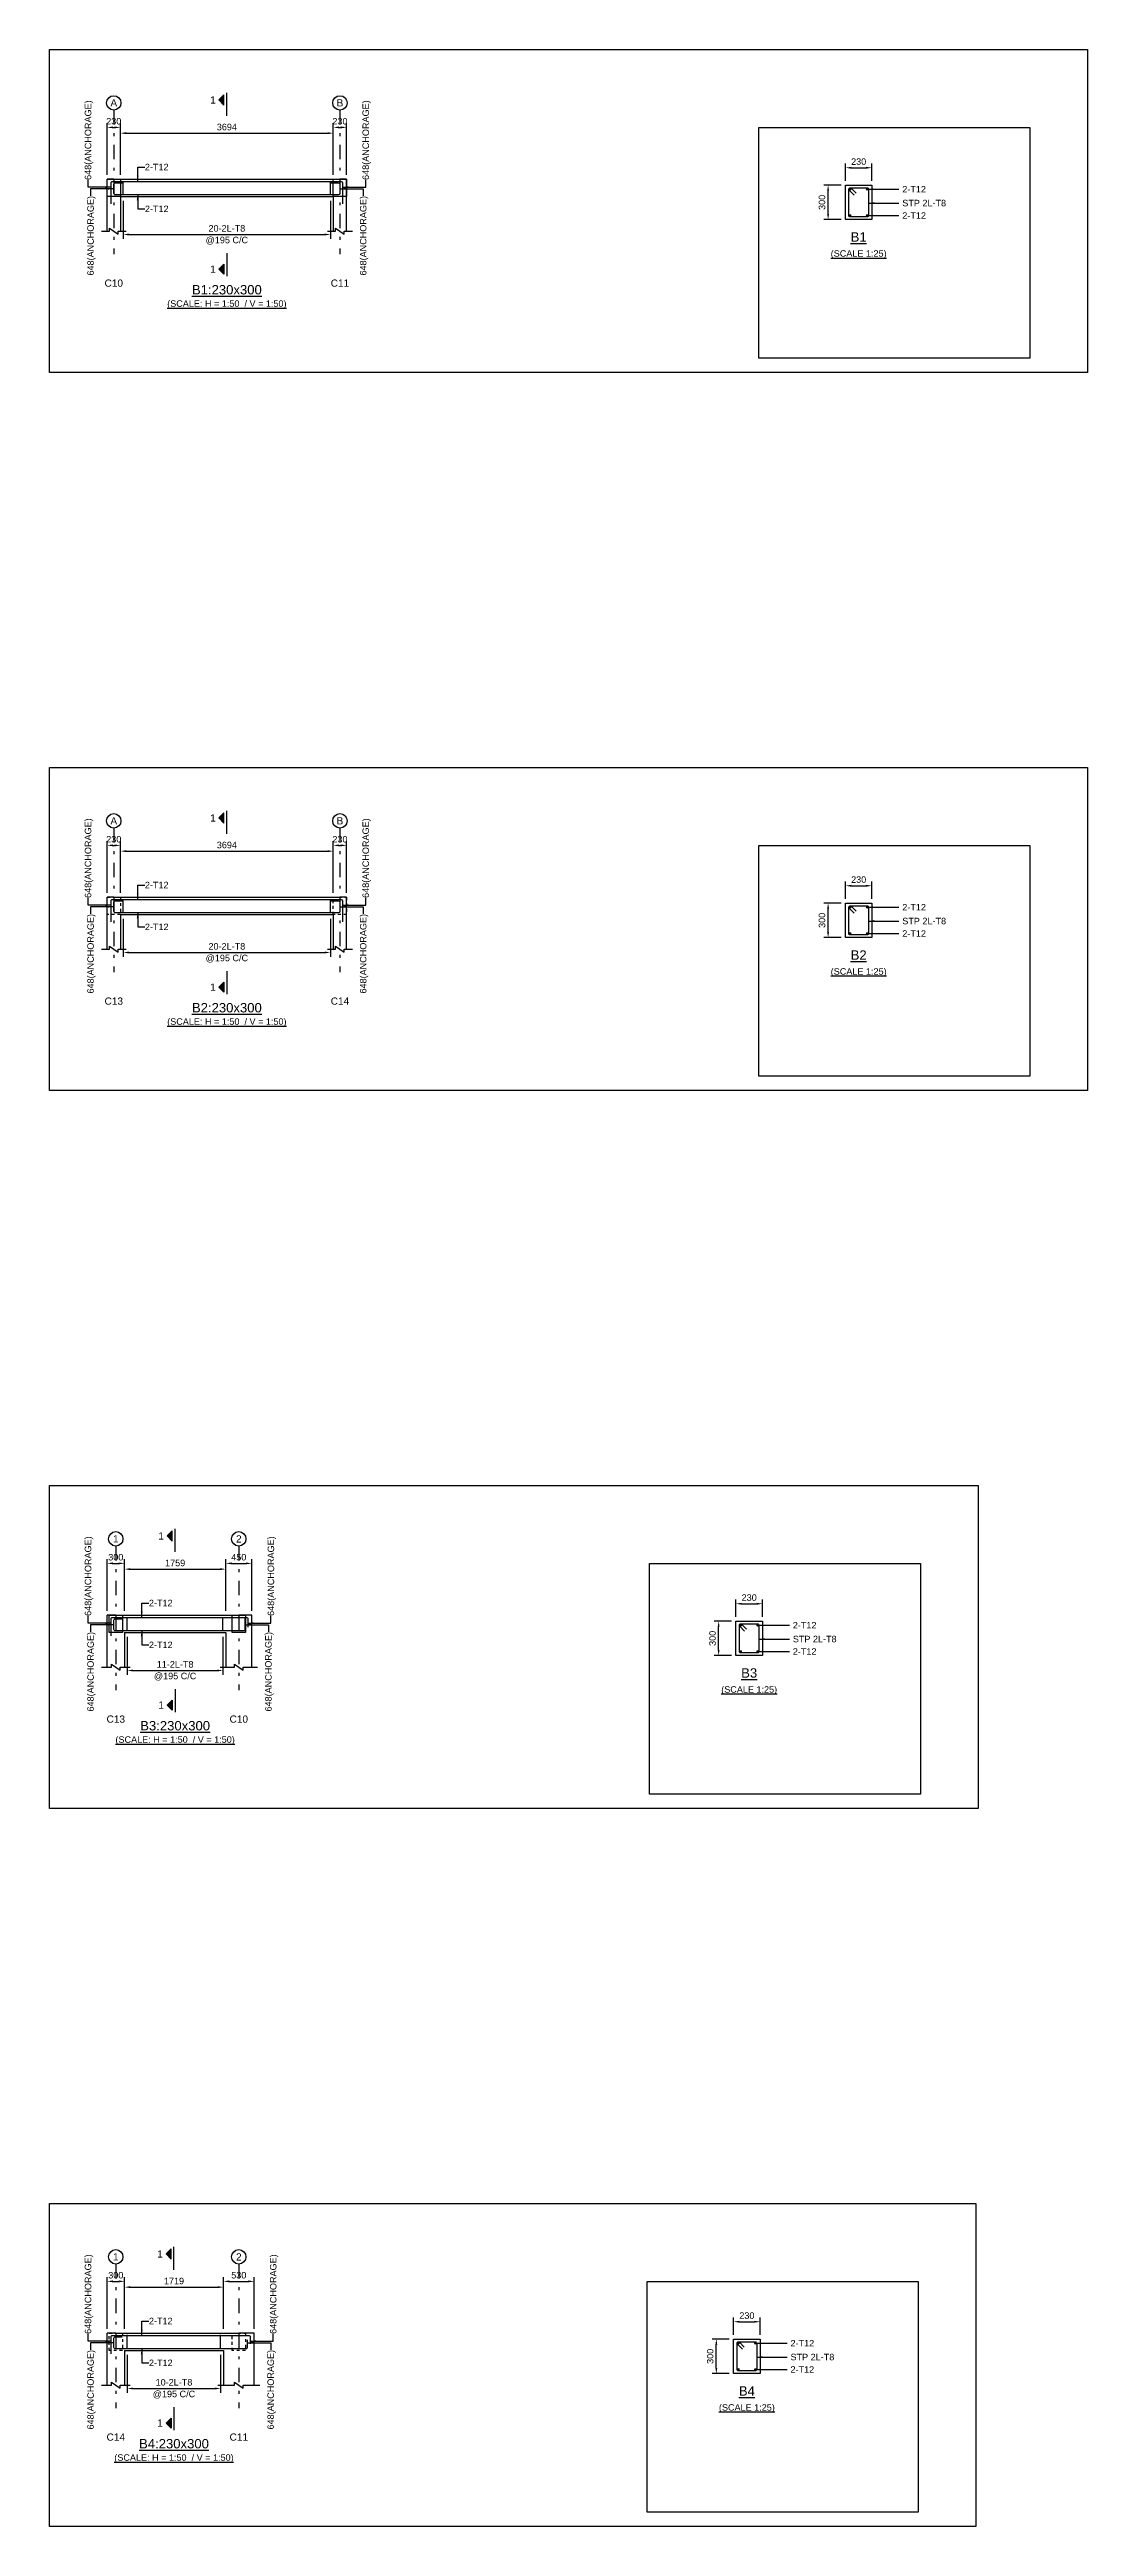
# Model space of a CAD drawing. Header units: inches. Extents: x -2000 to 34017, y -82600 to 3300.
import ezdxf
from ezdxf.enums import TextEntityAlignment as Align

# ---------------------------------------------------------------- set-up
doc = ezdxf.new("R2010")
doc.units = ezdxf.units.IN
doc.header["$LTSCALE"] = 1000
doc.header["$MEASUREMENT"] = 0
doc.linetypes.add('SCCenter', pattern=[1.2, 0.5, -0.3, 0.1, -0.3])
doc.linetypes.add('SCHidden', pattern=[0.2, 0.1, -0.1])
for name, color, linetype in [('Concrete Line', 2, 'Continuous'), ('Cut Line', 31, 'Continuous'), ('Dimension', 31, 'Continuous'), ('Grid', 8, 'Continuous'), ('Labels', 4, 'Continuous'), ('Labels_Support', 4, 'Continuous'), ('Link', 225, 'Continuous'), ('Reinforcement', 4, 'Continuous'), ('Schedule Border', 60, 'Continuous'), ('Section Mark', 5, 'Continuous'), ('Solid', 25, 'Continuous'), ('Text', 31, 'Continuous'), ('Text_Scale', 31, 'Continuous')]:
    doc.layers.add(name, color=color, linetype=linetype)
doc.styles.add('SC-SansSerif', font='SansSerif')
doc.styles.get("Standard").update_dxf_attribs({"font": 'txt.shx'})
doc.dimstyles.new('SCBBSDimStyl', dxfattribs={"dimtxt": 225, "dimasz": 200, "dimexe": 150, "dimexo": 150, "dimgap": 100, "dimtad": 1, "dimtoh": 1, "dimdec": 0, "dimzin": 0, "dimdsep": 46, "dimtxsty": 'SC-SansSerif', "dimcen": 0.09, "dimclrd": 8, "dimclre": 8, "dimclrt": 31, "dimadec": 0, "dimazin": 0, "dimtfac": 1, "dimtdec": 0, "dimtix": 1, "dimtofl": 0, "dimtmove": 0, "dimatfit": 3, "dimfxl": 1, "dimtolj": 1, "dimtzin": 0, "dimarcsym": 0})
doc.dimstyles.get("Standard").update_dxf_attribs({"dimtxt": 0.18, "dimasz": 200, "dimexe": 0.18, "dimexo": 0.0625, "dimgap": 0.09, "dimtad": 0, "dimtih": 1, "dimtoh": 1, "dimdec": 4, "dimzin": 0, "dimdsep": 46, "dimtxsty": 'Standard', "dimcen": 0.09, "dimadec": 0, "dimazin": 0, "dimtfac": 1, "dimtdec": 4, "dimtofl": 0, "dimtmove": 0, "dimatfit": 3, "dimfxl": 1, "dimtolj": 1, "dimtzin": 0, "dimarcsym": 0})

# ---------------------------------------------------------------- blocks, each defined once
blk = doc.blocks.new('*D0')
at = {"color": 8, "linetype": 'ByBlock', "lineweight": -2}
for p, q in [((560, -1950), (560, -3265)), ((7748, -1950), (7748, -3265)), ((760, -3115), (7548, -3115))]:
    blk.add_line(p, q, dxfattribs=at)
at = {"color": 8}
for points in [[(560, -3115), (760, -3082), (760, -3148)], [(7748, -3115), (7548, -3148), (7548, -3082)]]:
    blk.add_solid(points, dxfattribs=at)
at = {"layer": 'DEFPOINTS', "color": 31}
for p in [(560, -1800), (7748, -1800), (560, -3115)]:
    blk.add_point(p, dxfattribs=at)
at = {"color": 31, "char_height": 225, "attachment_point": 5, "style": 'SC-SansSerif'}
for s, insert in [('\\A1;@195 C/C', (4154, -3328)), ('\\A1;20-2L-T8', (4154, -2902))]:
    blk.add_mtext(s, dxfattribs=dict(at, insert=insert))
blk = doc.blocks.new('*D1')
at = {"color": 8, "linetype": 'ByBlock', "lineweight": -2}
for p, q in [((25617, -1250), (25617, -650)), ((25817, -800), (26337, -800)), ((26537, -1250), (26537, -650))]:
    blk.add_line(p, q, dxfattribs=at)
at = {"color": 8}
for points in [[(25617, -800), (25817, -767), (25817, -833)], [(26537, -800), (26337, -833), (26337, -767)]]:
    blk.add_solid(points, dxfattribs=at)
at = {"layer": 'DEFPOINTS', "color": 31}
for p in [(25617, -800), (25617, -1400), (26537, -1400)]:
    blk.add_point(p, dxfattribs=at)
at = {"color": 31, "insert": (26077, -588), "char_height": 225, "attachment_point": 5, "style": 'SC-SansSerif'}
blk.add_mtext('\\A1;230', dxfattribs=at)
blk = doc.blocks.new('*D2')
at = {"color": 8, "linetype": 'ByBlock', "lineweight": -2}
for p, q in [((25467, -1400), (24867, -1400)), ((25017, -2400), (25017, -1600)), ((25467, -2600), (24867, -2600))]:
    blk.add_line(p, q, dxfattribs=at)
at = {"color": 8}
for points in [[(25017, -1400), (25050, -1600), (24984, -1600)], [(25017, -2600), (24984, -2400), (25050, -2400)]]:
    blk.add_solid(points, dxfattribs=at)
at = {"layer": 'DEFPOINTS', "color": 31}
for p in [(25617, -1400), (25017, -2600), (25617, -2600)]:
    blk.add_point(p, dxfattribs=at)
at = {"color": 31, "insert": (24805, -2000), "char_height": 225, "attachment_point": 5, "rotation": 90, "style": 'SC-SansSerif'}
blk.add_mtext('\\A1;300', dxfattribs=at)
blk = doc.blocks.new('*D3')
at = {"color": 8, "linetype": 'ByBlock', "lineweight": -2}
for p, q in [((460, -1050), (460, 550)), ((660, 400), (7648, 400)), ((7848, -1050), (7848, 550))]:
    blk.add_line(p, q, dxfattribs=at)
at = {"color": 8}
for points in [[(460, 400), (660, 433), (660, 367)], [(7848, 400), (7648, 367), (7648, 433)]]:
    blk.add_solid(points, dxfattribs=at)
at = {"layer": 'DEFPOINTS', "color": 31}
for p in [(460, 400), (460, -1200), (7848, -1200)]:
    blk.add_point(p, dxfattribs=at)
at = {"color": 31, "insert": (4154, 612), "char_height": 225, "attachment_point": 5, "style": 'SC-SansSerif'}
blk.add_mtext('\\A1;3694', dxfattribs=at)
blk = doc.blocks.new('*D4')
at = {"color": 8, "linetype": 'ByBlock', "lineweight": -2}
for p, q in [((0, -1050), (0, 750)), ((200, 600), (260, 600)), ((460, -1050), (460, 750))]:
    blk.add_line(p, q, dxfattribs=at)
at = {"color": 8}
for points in [[(0, 600), (200, 633), (200, 567)], [(460, 600), (260, 567), (260, 633)]]:
    blk.add_solid(points, dxfattribs=at)
at = {"layer": 'DEFPOINTS', "color": 31}
for p in [(0, 600), (0, -1200), (460, -1200)]:
    blk.add_point(p, dxfattribs=at)
at = {"color": 31, "insert": (230, 812), "char_height": 225, "attachment_point": 5, "style": 'SC-SansSerif'}
blk.add_mtext('\\A1;230', dxfattribs=at)
blk = doc.blocks.new('*D5')
at = {"color": 8, "linetype": 'ByBlock', "lineweight": -2}
for p, q in [((7848, -1050), (7848, 750)), ((8048, 600), (8108, 600)), ((8308, -1050), (8308, 750))]:
    blk.add_line(p, q, dxfattribs=at)
at = {"color": 8}
for points in [[(7848, 600), (8048, 633), (8048, 567)], [(8308, 600), (8108, 567), (8108, 633)]]:
    blk.add_solid(points, dxfattribs=at)
at = {"layer": 'DEFPOINTS', "color": 31}
for p in [(7848, 600), (7848, -1200), (8308, -1200)]:
    blk.add_point(p, dxfattribs=at)
at = {"color": 31, "insert": (8078, 812), "char_height": 225, "attachment_point": 5, "style": 'SC-SansSerif'}
blk.add_mtext('\\A1;230', dxfattribs=at)
blk = doc.blocks.new('*D6')
at = {"color": 8, "linetype": 'ByBlock', "lineweight": -2}
for p, q in [((560, -26850), (560, -28165)), ((7748, -26850), (7748, -28165)), ((760, -28015), (7548, -28015))]:
    blk.add_line(p, q, dxfattribs=at)
at = {"color": 8}
for points in [[(560, -28015), (760, -27982), (760, -28048)], [(7748, -28015), (7548, -28048), (7548, -27982)]]:
    blk.add_solid(points, dxfattribs=at)
at = {"layer": 'DEFPOINTS', "color": 31}
for p in [(560, -26700), (7748, -26700), (560, -28015)]:
    blk.add_point(p, dxfattribs=at)
at = {"color": 31, "char_height": 225, "attachment_point": 5, "style": 'SC-SansSerif'}
for s, insert in [('\\A1;@195 C/C', (4154, -28228)), ('\\A1;20-2L-T8', (4154, -27802))]:
    blk.add_mtext(s, dxfattribs=dict(at, insert=insert))
blk = doc.blocks.new('*D7')
at = {"color": 8, "linetype": 'ByBlock', "lineweight": -2}
for p, q in [((25617, -26150), (25617, -25550)), ((25817, -25700), (26337, -25700)), ((26537, -26150), (26537, -25550))]:
    blk.add_line(p, q, dxfattribs=at)
at = {"color": 8}
for points in [[(25617, -25700), (25817, -25667), (25817, -25733)], [(26537, -25700), (26337, -25733), (26337, -25667)]]:
    blk.add_solid(points, dxfattribs=at)
at = {"layer": 'DEFPOINTS', "color": 31}
for p in [(25617, -25700), (25617, -26300), (26537, -26300)]:
    blk.add_point(p, dxfattribs=at)
at = {"color": 31, "insert": (26077, -25488), "char_height": 225, "attachment_point": 5, "style": 'SC-SansSerif'}
blk.add_mtext('\\A1;230', dxfattribs=at)
blk = doc.blocks.new('*D8')
at = {"color": 8, "linetype": 'ByBlock', "lineweight": -2}
for p, q in [((25467, -26300), (24867, -26300)), ((25017, -27300), (25017, -26500)), ((25467, -27500), (24867, -27500))]:
    blk.add_line(p, q, dxfattribs=at)
at = {"color": 8}
for points in [[(25017, -26300), (25050, -26500), (24984, -26500)], [(25017, -27500), (24984, -27300), (25050, -27300)]]:
    blk.add_solid(points, dxfattribs=at)
at = {"layer": 'DEFPOINTS', "color": 31}
for p in [(25617, -26300), (25017, -27500), (25617, -27500)]:
    blk.add_point(p, dxfattribs=at)
at = {"color": 31, "insert": (24805, -26900), "char_height": 225, "attachment_point": 5, "rotation": 90, "style": 'SC-SansSerif'}
blk.add_mtext('\\A1;300', dxfattribs=at)
blk = doc.blocks.new('*D9')
at = {"color": 8, "linetype": 'ByBlock', "lineweight": -2}
for p, q in [((460, -25950), (460, -24350)), ((660, -24500), (7648, -24500)), ((7848, -25950), (7848, -24350))]:
    blk.add_line(p, q, dxfattribs=at)
at = {"color": 8}
for points in [[(460, -24500), (660, -24467), (660, -24533)], [(7848, -24500), (7648, -24533), (7648, -24467)]]:
    blk.add_solid(points, dxfattribs=at)
at = {"layer": 'DEFPOINTS', "color": 31}
for p in [(460, -24500), (460, -26100), (7848, -26100)]:
    blk.add_point(p, dxfattribs=at)
at = {"color": 31, "insert": (4154, -24288), "char_height": 225, "attachment_point": 5, "style": 'SC-SansSerif'}
blk.add_mtext('\\A1;3694', dxfattribs=at)
blk = doc.blocks.new('*D10')
at = {"color": 8, "linetype": 'ByBlock', "lineweight": -2}
for p, q in [((0, -25950), (0, -24150)), ((200, -24300), (260, -24300)), ((460, -25950), (460, -24150))]:
    blk.add_line(p, q, dxfattribs=at)
at = {"color": 8}
for points in [[(0, -24300), (200, -24267), (200, -24333)], [(460, -24300), (260, -24333), (260, -24267)]]:
    blk.add_solid(points, dxfattribs=at)
at = {"layer": 'DEFPOINTS', "color": 31}
for p in [(0, -24300), (0, -26100), (460, -26100)]:
    blk.add_point(p, dxfattribs=at)
at = {"color": 31, "insert": (230, -24088), "char_height": 225, "attachment_point": 5, "style": 'SC-SansSerif'}
blk.add_mtext('\\A1;230', dxfattribs=at)
blk = doc.blocks.new('*D11')
at = {"color": 8, "linetype": 'ByBlock', "lineweight": -2}
for p, q in [((7848, -25950), (7848, -24150)), ((8048, -24300), (8108, -24300)), ((8308, -25950), (8308, -24150))]:
    blk.add_line(p, q, dxfattribs=at)
at = {"color": 8}
for points in [[(7848, -24300), (8048, -24267), (8048, -24333)], [(8308, -24300), (8108, -24333), (8108, -24267)]]:
    blk.add_solid(points, dxfattribs=at)
at = {"layer": 'DEFPOINTS', "color": 31}
for p in [(7848, -24300), (7848, -26100), (8308, -26100)]:
    blk.add_point(p, dxfattribs=at)
at = {"color": 31, "insert": (8078, -24088), "char_height": 225, "attachment_point": 5, "style": 'SC-SansSerif'}
blk.add_mtext('\\A1;230', dxfattribs=at)
blk = doc.blocks.new('*D12')
at = {"color": 8, "linetype": 'ByBlock', "lineweight": -2}
for p, q in [((700, -51750), (700, -53065)), ((4018, -51750), (4018, -53065)), ((900, -52915), (3818, -52915))]:
    blk.add_line(p, q, dxfattribs=at)
at = {"color": 8}
for points in [[(700, -52915), (900, -52882), (900, -52948)], [(4018, -52915), (3818, -52948), (3818, -52882)]]:
    blk.add_solid(points, dxfattribs=at)
at = {"layer": 'DEFPOINTS', "color": 31}
for p in [(700, -51600), (4018, -51600), (700, -52915)]:
    blk.add_point(p, dxfattribs=at)
at = {"color": 31, "char_height": 225, "attachment_point": 5, "style": 'SC-SansSerif'}
for s, insert in [('\\A1;@195 C/C', (2359, -53128)), ('\\A1;11-2L-T8', (2359, -52702))]:
    blk.add_mtext(s, dxfattribs=dict(at, insert=insert))
blk = doc.blocks.new('*D13')
at = {"color": 8, "linetype": 'ByBlock', "lineweight": -2}
for p, q in [((21818, -51050), (21818, -50450)), ((22018, -50600), (22538, -50600)), ((22738, -51050), (22738, -50450))]:
    blk.add_line(p, q, dxfattribs=at)
at = {"color": 8}
for points in [[(21818, -50600), (22018, -50567), (22018, -50633)], [(22738, -50600), (22538, -50633), (22538, -50567)]]:
    blk.add_solid(points, dxfattribs=at)
at = {"layer": 'DEFPOINTS', "color": 31}
for p in [(21818, -50600), (21818, -51200), (22738, -51200)]:
    blk.add_point(p, dxfattribs=at)
at = {"color": 31, "insert": (22278, -50388), "char_height": 225, "attachment_point": 5, "style": 'SC-SansSerif'}
blk.add_mtext('\\A1;230', dxfattribs=at)
blk = doc.blocks.new('*D14')
at = {"color": 8, "linetype": 'ByBlock', "lineweight": -2}
for p, q in [((21668, -51200), (21068, -51200)), ((21218, -52200), (21218, -51400)), ((21668, -52400), (21068, -52400))]:
    blk.add_line(p, q, dxfattribs=at)
at = {"color": 8}
for points in [[(21218, -51200), (21251, -51400), (21185, -51400)], [(21218, -52400), (21185, -52200), (21251, -52200)]]:
    blk.add_solid(points, dxfattribs=at)
at = {"layer": 'DEFPOINTS', "color": 31}
for p in [(21818, -51200), (21218, -52400), (21818, -52400)]:
    blk.add_point(p, dxfattribs=at)
at = {"color": 31, "insert": (21006, -51800), "char_height": 225, "attachment_point": 5, "rotation": 90, "style": 'SC-SansSerif'}
blk.add_mtext('\\A1;300', dxfattribs=at)
blk = doc.blocks.new('*D15')
at = {"color": 8, "linetype": 'ByBlock', "lineweight": -2}
for p, q in [((600, -50850), (600, -49250)), ((800, -49400), (3918, -49400)), ((4118, -50850), (4118, -49250))]:
    blk.add_line(p, q, dxfattribs=at)
at = {"color": 8}
for points in [[(600, -49400), (800, -49367), (800, -49433)], [(4118, -49400), (3918, -49433), (3918, -49367)]]:
    blk.add_solid(points, dxfattribs=at)
at = {"layer": 'DEFPOINTS', "color": 31}
for p in [(600, -49400), (600, -51000), (4118, -51000)]:
    blk.add_point(p, dxfattribs=at)
at = {"color": 31, "insert": (2359, -49188), "char_height": 225, "attachment_point": 5, "style": 'SC-SansSerif'}
blk.add_mtext('\\A1;1759', dxfattribs=at)
blk = doc.blocks.new('*D16')
at = {"color": 8, "linetype": 'ByBlock', "lineweight": -2}
for p, q in [((0, -50850), (0, -49050)), ((200, -49200), (400, -49200)), ((600, -50850), (600, -49050))]:
    blk.add_line(p, q, dxfattribs=at)
at = {"color": 8}
for points in [[(0, -49200), (200, -49167), (200, -49233)], [(600, -49200), (400, -49233), (400, -49167)]]:
    blk.add_solid(points, dxfattribs=at)
at = {"layer": 'DEFPOINTS', "color": 31}
for p in [(0, -49200), (0, -51000), (600, -51000)]:
    blk.add_point(p, dxfattribs=at)
at = {"color": 31, "insert": (300, -48988), "char_height": 225, "attachment_point": 5, "style": 'SC-SansSerif'}
blk.add_mtext('\\A1;300', dxfattribs=at)
blk = doc.blocks.new('*D17')
at = {"color": 8, "linetype": 'ByBlock', "lineweight": -2}
for p, q in [((4118, -50850), (4118, -49050)), ((4318, -49200), (4818, -49200)), ((5018, -50850), (5018, -49050))]:
    blk.add_line(p, q, dxfattribs=at)
at = {"color": 8}
for points in [[(4118, -49200), (4318, -49167), (4318, -49233)], [(5018, -49200), (4818, -49233), (4818, -49167)]]:
    blk.add_solid(points, dxfattribs=at)
at = {"layer": 'DEFPOINTS', "color": 31}
for p in [(4118, -49200), (4118, -51000), (5018, -51000)]:
    blk.add_point(p, dxfattribs=at)
at = {"color": 31, "insert": (4568, -48988), "char_height": 225, "attachment_point": 5, "style": 'SC-SansSerif'}
blk.add_mtext('\\A1;450', dxfattribs=at)
blk = doc.blocks.new('*D18')
at = {"color": 8, "linetype": 'ByBlock', "lineweight": -2}
for p, q in [((700, -76650), (700, -77965)), ((3938, -76650), (3938, -77965)), ((900, -77815), (3738, -77815))]:
    blk.add_line(p, q, dxfattribs=at)
at = {"color": 8}
for points in [[(700, -77815), (900, -77782), (900, -77848)], [(3938, -77815), (3738, -77848), (3738, -77782)]]:
    blk.add_solid(points, dxfattribs=at)
at = {"layer": 'DEFPOINTS', "color": 31}
for p in [(700, -76500), (3938, -76500), (700, -77815)]:
    blk.add_point(p, dxfattribs=at)
at = {"color": 31, "char_height": 225, "attachment_point": 5, "style": 'SC-SansSerif'}
for s, insert in [('\\A1;@195 C/C', (2319, -78028)), ('\\A1;10-2L-T8', (2319, -77602))]:
    blk.add_mtext(s, dxfattribs=dict(at, insert=insert))
blk = doc.blocks.new('*D19')
at = {"color": 8, "linetype": 'ByBlock', "lineweight": -2}
for p, q in [((21738, -75950), (21738, -75350)), ((21938, -75500), (22458, -75500)), ((22658, -75950), (22658, -75350))]:
    blk.add_line(p, q, dxfattribs=at)
at = {"color": 8}
for points in [[(21738, -75500), (21938, -75467), (21938, -75533)], [(22658, -75500), (22458, -75533), (22458, -75467)]]:
    blk.add_solid(points, dxfattribs=at)
at = {"layer": 'DEFPOINTS', "color": 31}
for p in [(21738, -75500), (21738, -76100), (22658, -76100)]:
    blk.add_point(p, dxfattribs=at)
at = {"color": 31, "insert": (22198, -75288), "char_height": 225, "attachment_point": 5, "style": 'SC-SansSerif'}
blk.add_mtext('\\A1;230', dxfattribs=at)
blk = doc.blocks.new('*D20')
at = {"color": 8, "linetype": 'ByBlock', "lineweight": -2}
for p, q in [((21588, -76100), (20988, -76100)), ((21138, -77100), (21138, -76300)), ((21588, -77300), (20988, -77300))]:
    blk.add_line(p, q, dxfattribs=at)
at = {"color": 8}
for points in [[(21138, -76100), (21171, -76300), (21105, -76300)], [(21138, -77300), (21105, -77100), (21171, -77100)]]:
    blk.add_solid(points, dxfattribs=at)
at = {"layer": 'DEFPOINTS', "color": 31}
for p in [(21738, -76100), (21138, -77300), (21738, -77300)]:
    blk.add_point(p, dxfattribs=at)
at = {"color": 31, "insert": (20926, -76700), "char_height": 225, "attachment_point": 5, "rotation": 90, "style": 'SC-SansSerif'}
blk.add_mtext('\\A1;300', dxfattribs=at)
blk = doc.blocks.new('*D21')
at = {"color": 8, "linetype": 'ByBlock', "lineweight": -2}
for p, q in [((600, -75750), (600, -74150)), ((800, -74300), (3838, -74300)), ((4038, -75750), (4038, -74150))]:
    blk.add_line(p, q, dxfattribs=at)
at = {"color": 8}
for points in [[(600, -74300), (800, -74267), (800, -74333)], [(4038, -74300), (3838, -74333), (3838, -74267)]]:
    blk.add_solid(points, dxfattribs=at)
at = {"layer": 'DEFPOINTS', "color": 31}
for p in [(600, -74300), (600, -75900), (4038, -75900)]:
    blk.add_point(p, dxfattribs=at)
at = {"color": 31, "insert": (2319, -74088), "char_height": 225, "attachment_point": 5, "style": 'SC-SansSerif'}
blk.add_mtext('\\A1;1719', dxfattribs=at)
blk = doc.blocks.new('*D22')
at = {"color": 8, "linetype": 'ByBlock', "lineweight": -2}
for p, q in [((0, -75750), (0, -73950)), ((200, -74100), (400, -74100)), ((600, -75750), (600, -73950))]:
    blk.add_line(p, q, dxfattribs=at)
at = {"color": 8}
for points in [[(0, -74100), (200, -74067), (200, -74133)], [(600, -74100), (400, -74133), (400, -74067)]]:
    blk.add_solid(points, dxfattribs=at)
at = {"layer": 'DEFPOINTS', "color": 31}
for p in [(0, -74100), (0, -75900), (600, -75900)]:
    blk.add_point(p, dxfattribs=at)
at = {"color": 31, "insert": (300, -73888), "char_height": 225, "attachment_point": 5, "style": 'SC-SansSerif'}
blk.add_mtext('\\A1;300', dxfattribs=at)
blk = doc.blocks.new('*D23')
at = {"color": 8, "linetype": 'ByBlock', "lineweight": -2}
for p, q in [((4038, -75750), (4038, -73950)), ((4238, -74100), (4898, -74100)), ((5098, -75750), (5098, -73950))]:
    blk.add_line(p, q, dxfattribs=at)
at = {"color": 8}
for points in [[(4038, -74100), (4238, -74067), (4238, -74133)], [(5098, -74100), (4898, -74133), (4898, -74067)]]:
    blk.add_solid(points, dxfattribs=at)
at = {"layer": 'DEFPOINTS', "color": 31}
for p in [(4038, -74100), (4038, -75900), (5098, -75900)]:
    blk.add_point(p, dxfattribs=at)
at = {"color": 31, "insert": (4568, -73888), "char_height": 225, "attachment_point": 5, "style": 'SC-SansSerif'}
blk.add_mtext('\\A1;530', dxfattribs=at)

msp = doc.modelspace()

# ---------------------------------------------------------------- hatches: boundary and pattern name
at = {"layer": 'Solid'}
for points in [[(4054, 1725), (3879, 1550), (4054, 1375), (4054, 1725)], [(4054, -4490), (3879, -4315), (4054, -4140), (4054, -4490)], [(4054, -23175), (3879, -23350), (4054, -23525), (4054, -23175)], [(4054, -29390), (3879, -29215), (4054, -29040), (4054, -29390)], [(2259, -48075), (2084, -48250), (2259, -48425), (2259, -48075)], [(2259, -54290), (2084, -54115), (2259, -53940), (2259, -54290)], [(2219, -72975), (2044, -73150), (2219, -73325), (2219, -72975)], [(2219, -79190), (2044, -79015), (2219, -78840), (2219, -79190)]]:
    msp.add_hatch(color=256, dxfattribs=at).paths.add_polyline_path(points, flags=0)

# ---------------------------------------------------------------- linework, layer by layer
at = {"layer": 'Concrete Line'}
for p, q in [((0, -3000), (0, -1200)), ((230, -1200), (0, -1200)), ((8308, -1200), (8078, -1200)), ((8308, -3000), (8308, -1200)), ((460, -1800), (460, -3000)), ((7848, -1800), (7848, -3000)), ((0, -27900), (0, -26100)), ((230, -26100), (0, -26100)), ((8308, -26100), (8078, -26100)), ((8308, -27900), (8308, -26100)), ((460, -26700), (460, -27900)), ((7848, -26700), (7848, -27900)), ((0, -52800), (0, -51000)), ((300, -51000), (0, -51000)), ((5018, -51000), (4568, -51000)), ((5018, -52800), (5018, -51000)), ((600, -51600), (600, -52800)), ((4118, -51600), (4118, -52800)), ((0, -77700), (0, -75900)), ((300, -75900), (0, -75900)), ((5098, -75900), (4568, -75900)), ((5098, -77700), (5098, -75900)), ((600, -76500), (600, -77700)), ((4038, -76500), (4038, -77700))]:
    msp.add_line(p, q, dxfattribs=at)
for points in [[(0, -1200), (460, -1200), (460, -1200), (460, -1800), (460, -1800), (0, -1800), (0, -1800), (0, -1200)], [(7848, -1200), (8308, -1200), (8308, -1200), (8308, -1800), (8308, -1800), (7848, -1800), (7848, -1800), (7848, -1200)], [(25617, -1400), (26537, -1400), (26537, -2600), (25617, -2600)], [(25617, -26300), (26537, -26300), (26537, -27500), (25617, -27500)], [(70, -51000), (530, -51000), (530, -51000), (530, -51600), (530, -51600), (70, -51600), (70, -51600), (70, -51000)], [(4338, -51000), (4798, -51000), (4798, -51000), (4798, -51600), (4798, -51600), (4338, -51600), (4338, -51600), (4338, -51000)], [(21818, -51200), (22738, -51200), (22738, -52400), (21818, -52400)], [(21738, -76100), (22658, -76100), (22658, -77300), (21738, -77300)]]:
    msp.add_lwpolyline(points, close=True, dxfattribs=at)
for points in [[(230, -1200), (8078, -1200)], [(460, -1800), (7848, -1800)], [(230, -26100), (8078, -26100)], [(460, -26700), (7848, -26700)], [(300, -51000), (4568, -51000)], [(600, -51600), (4118, -51600)], [(300, -75900), (4568, -75900)], [(600, -76500), (4038, -76500)]]:
    msp.add_lwpolyline(points, dxfattribs=at)
at = {"layer": 'Concrete Line', "linetype": 'SCHidden'}
for points in [[(0, -26100), (460, -26100), (460, -26100), (460, -26700), (460, -26700), (0, -26700), (0, -26700), (0, -26100)], [(7848, -26100), (8308, -26100), (8308, -26100), (8308, -26700), (8308, -26700), (7848, -26700), (7848, -26700), (7848, -26100)], [(70, -75900), (530, -75900), (530, -75900), (530, -76500), (530, -76500), (70, -76500), (70, -76500), (70, -75900)], [(4338, -75900), (4798, -75900), (4798, -75900), (4798, -76500), (4798, -76500), (4338, -76500), (4338, -76500), (4338, -75900)]]:
    msp.add_lwpolyline(points, close=True, dxfattribs=at)
at = {"layer": 'Cut Line'}
for points in [[(-200, -3000), (80, -3000), (80, -2900), (380, -3100), (380, -3000), (660, -3000)], [(7648, -3000), (7928, -3000), (7928, -2900), (8228, -3100), (8228, -3000), (8508, -3000)], [(-200, -27900), (80, -27900), (80, -27800), (380, -28000), (380, -27900), (660, -27900)], [(7648, -27900), (7928, -27900), (7928, -27800), (8228, -28000), (8228, -27900), (8508, -27900)], [(-200, -52800), (150, -52800), (150, -52700), (450, -52900), (450, -52800), (800, -52800)], [(3918, -52800), (4418, -52800), (4418, -52700), (4718, -52900), (4718, -52800), (5218, -52800)], [(-200, -77700), (150, -77700), (150, -77600), (450, -77800), (450, -77700), (800, -77700)], [(3838, -77700), (4418, -77700), (4418, -77600), (4718, -77800), (4718, -77700), (5298, -77700)]]:
    msp.add_lwpolyline(points, dxfattribs=at)
at = {"layer": 'Grid', "linetype": 'SCCenter'}
for p, q in [((230, 1200), (230, -3800)), ((8078, 1200), (8078, -3800)), ((230, -23700), (230, -28700)), ((8078, -23700), (8078, -28700)), ((300, -48600), (300, -53600)), ((4568, -48600), (4568, -53600)), ((300, -73500), (300, -78500)), ((4568, -73500), (4568, -78500))]:
    msp.add_line(p, q, dxfattribs=at)
at = {"layer": 'Grid'}
for centre in [(230, 1450), (8078, 1450), (230, -23450), (8078, -23450), (300, -48350), (4568, -48350), (300, -73250), (4568, -73250)]:
    msp.add_circle(centre, 250, dxfattribs=at)
at = {"layer": 'Link'}
for p, q in [((560, -1740), (560, -1260)), ((7748, -1740), (7748, -1260)), ((560, -26640), (560, -26160)), ((7748, -26640), (7748, -26160)), ((700, -51540), (700, -51060)), ((4018, -51540), (4018, -51060)), ((700, -76440), (700, -75960)), ((3938, -76440), (3938, -75960))]:
    msp.add_line(p, q, dxfattribs=at)
for points in [[(25920.2, -1746.2), (25750.5, -1576.5, -0.6681786), (25783, -1498), (26371, -1498, -0.4142136), (26417, -1544), (26417, -2456, -0.4142136), (26371, -2502), (25783, -2502, -0.4142136), (25737, -2456), (25737, -1544, -0.6681786), (25815.5, -1511.5), (25985.2, -1681.2)], [(25920.2, -26646.2), (25750.5, -26476.5, -0.6681786), (25783, -26398), (26371, -26398, -0.4142136), (26417, -26444), (26417, -27356, -0.4142136), (26371, -27402), (25783, -27402, -0.4142136), (25737, -27356), (25737, -26444, -0.6681786), (25815.5, -26411.5), (25985.2, -26581.2)], [(22121.2, -51546.2), (21951.5, -51376.5, -0.6681786), (21984, -51298), (22572, -51298, -0.4142136), (22618, -51344), (22618, -52256, -0.4142136), (22572, -52302), (21984, -52302, -0.4142136), (21938, -52256), (21938, -51344, -0.6681786), (22016.5, -51311.5), (22186.2, -51481.2)], [(22041.2, -76446.2), (21871.5, -76276.5, -0.6681786), (21904, -76198), (22492, -76198, -0.4142136), (22538, -76244), (22538, -77156, -0.4142136), (22492, -77202), (21904, -77202, -0.4142136), (21858, -77156), (21858, -76244, -0.6681786), (21936.5, -76211.5), (22106.2, -76381.2)]]:
    msp.add_lwpolyline(points, format="xyb", dxfattribs=at)
at = {"layer": 'Reinforcement'}
for points in [[(136, -2052), (136, -1322, -0.4142136), (186, -1272), (8121, -1272, -0.4142135), (8171, -1322), (8171, -2052)], [(524, -1336), (274, -1336, 0.4142136), (224, -1386), (224, -1678, 0.4142136), (274, -1728), (8033, -1728, 0.4142135), (8083, -1678), (8083, -1386, 0.4142135), (8033, -1336), (7733, -1336)], [(136, -26952), (136, -26222, -0.4142136), (186, -26172), (8121, -26172, -0.4142135), (8171, -26222), (8171, -26952)], [(524, -26236), (274, -26236, 0.4142136), (224, -26286), (224, -26578, 0.4142136), (274, -26628), (8033, -26628, 0.4142135), (8083, -26578), (8083, -26286, 0.4142135), (8033, -26236), (7733, -26236)], [(136, -51712), (136, -51122, -0.4142136), (186, -51072), (4832, -51072, -0.4142136), (4882, -51122), (4882, -51412)], [(524, -51136), (274, -51136, 0.4142136), (224, -51186), (224, -51478, 0.4142136), (274, -51528), (4744, -51528, 0.4142136), (4794, -51478), (4794, -51100)], [(136, -76612), (136, -76022, -0.4142136), (186, -75972), (4912, -75972, -0.4142136), (4962, -76022), (4962, -76272)], [(524, -76036), (274, -76036, 0.4142136), (224, -76086), (224, -76378, 0.4142136), (274, -76428), (4824, -76428, 0.4142136), (4874, -76378), (4874, -76128)]]:
    msp.add_lwpolyline(points, format="xyb", dxfattribs=at)
at = {"layer": 'Reinforcement', "const_width": 46}
for points in [[(25760, -1544, 1), (25806, -1544, 1)], [(26348, -1544, 1), (26394, -1544, 1)], [(25760, -2456, 1), (25806, -2456, 1)], [(26348, -2456, 1), (26394, -2456, 1)], [(25760, -26444, 1), (25806, -26444, 1)], [(26348, -26444, 1), (26394, -26444, 1)], [(25760, -27356, 1), (25806, -27356, 1)], [(26348, -27356, 1), (26394, -27356, 1)], [(21961, -51344, 1), (22007, -51344, 1)], [(22549, -51344, 1), (22595, -51344, 1)], [(21961, -52256, 1), (22007, -52256, 1)], [(22549, -52256, 1), (22595, -52256, 1)], [(21881, -76244, 1), (21927, -76244, 1)], [(22469, -76244, 1), (22515, -76244, 1)], [(21881, -77156, 1), (21927, -77156, 1)], [(22469, -77156, 1), (22515, -77156, 1)]]:
    msp.add_lwpolyline(points, format="xyb", close=True, dxfattribs=at)
at = {"layer": 'Schedule Border'}
for points in [[(-2000, 3300), (34017, 3300), (34017, -7900), (-2000, -7900)], [(22617, 600), (32017, 600), (32017, -7400), (22617, -7400)], [(-2000, -21600), (34017, -21600), (34017, -32800), (-2000, -32800)], [(22617, -24300), (32017, -24300), (32017, -32300), (22617, -32300)], [(-2000, -46500), (30218, -46500), (30218, -57700), (-2000, -57700)], [(18818, -49200), (28218, -49200), (28218, -57200), (18818, -57200)], [(-2000, -71400), (30138, -71400), (30138, -82600), (-2000, -82600)], [(18738, -74100), (28138, -74100), (28138, -82100), (18738, -82100)]]:
    msp.add_lwpolyline(points, close=True, dxfattribs=at)
at = {"layer": 'Section Mark'}
for points in [[(4054, 1725), (3879, 1550), (4054, 1375), (4054, 1725)], [(4154, 1000), (4154, 1800)], [(4054, -4490), (3879, -4315), (4054, -4140), (4054, -4490)], [(4154, -3765), (4154, -4565)], [(4054, -23175), (3879, -23350), (4054, -23525), (4054, -23175)], [(4154, -23900), (4154, -23100)], [(4054, -29390), (3879, -29215), (4054, -29040), (4054, -29390)], [(4154, -28665), (4154, -29465)], [(2259, -48075), (2084, -48250), (2259, -48425), (2259, -48075)], [(2359, -48800), (2359, -48000)], [(2259, -54290), (2084, -54115), (2259, -53940), (2259, -54290)], [(2359, -53565), (2359, -54365)], [(2219, -72975), (2044, -73150), (2219, -73325), (2219, -72975)], [(2319, -73700), (2319, -72900)], [(2219, -79190), (2044, -79015), (2219, -78840), (2219, -79190)], [(2319, -78465), (2319, -79265)]]:
    msp.add_lwpolyline(points, dxfattribs=at)

# ---------------------------------------------------------------- texts
at = {"layer": 'Grid', "style": 'SC-SansSerif'}
for s, p in [('A', (230, 1450)), ('B', (8078, 1450)), ('A', (230, -23450)), ('B', (8078, -23450)), ('1', (300, -48350)), ('2', (4568, -48350)), ('1', (300, -73250)), ('2', (4568, -73250))]:
    msp.add_text(s, height=250, dxfattribs=at).set_placement(p, align=Align.MIDDLE)
at = {"layer": 'Labels', "style": 'SC-SansSerif'}
for s, p in [('%%uB1', (26077, -3200)), ('%%uB2', (26077, -28100)), ('%%uB3', (22278, -53000)), ('%%uB4', (22198, -77900))]:
    msp.add_text(s, height=325, dxfattribs=at).set_placement(p, align=Align.MIDDLE)
for s, p in [('%%uB1:230x300', (4154, -5290)), ('%%uB2:230x300', (4154, -30190)), ('%%uB3:230x300', (2359, -55090)), ('%%uB4:230x300', (2319, -79990))]:
    msp.add_text(s, height=325, dxfattribs=at).set_placement(p, align=Align.BOTTOM_CENTER)
at = {"layer": 'Labels_Support', "style": 'SC-SansSerif'}
for s, p in [('C10', (230, -5000)), ('C11', (8078, -5000)), ('C13', (230, -29900)), ('C14', (8078, -29900)), ('C13', (300, -54800)), ('C10', (4568, -54800)), ('C14', (300, -79700)), ('C11', (4568, -79700))]:
    msp.add_text(s, height=250, dxfattribs=at).set_placement(p, align=Align.BOTTOM_CENTER)
at = {"layer": 'Section Mark', "style": 'SC-SansSerif'}
for p in [(3766.5, 1550), (3766.5, -4315), (3766.5, -23350), (3766.5, -29215), (1971.5, -48250), (1971.5, -54115), (1931.5, -73150), (1931.5, -79015)]:
    msp.add_text('1', height=250, dxfattribs=at).set_placement(p, align=Align.MIDDLE_RIGHT)
at = {"layer": 'Text', "style": 'SC-SansSerif'}
for p in [(-664, -1222), (8972, -1222), (-664, -26122), (8972, -26122), (-664, -51022), (5682, -51022), (-664, -75922), (5762, -75922)]:
    msp.add_text('648(ANCHORAGE)', height=225, rotation=90, dxfattribs=at).set_placement(p, align=Align.MIDDLE_LEFT)
for s, p in [('2-T12', (1310, -775)), ('2-T12', (27591, -1544)), ('2-T12', (1310, -2225)), ('STP 2L-T8', (27591, -2024)), ('2-T12', (27591, -2456)), ('2-T12', (1310, -25675)), ('2-T12', (27591, -26444)), ('2-T12', (1310, -27125)), ('STP 2L-T8', (27591, -26924)), ('2-T12', (27591, -27356)), ('2-T12', (1450, -50575)), ('2-T12', (23792, -51344)), ('2-T12', (1450, -52025)), ('STP 2L-T8', (23792, -51824)), ('2-T12', (23792, -52256)), ('2-T12', (1450, -75475)), ('2-T12', (23712, -76244)), ('2-T12', (1450, -76925)), ('STP 2L-T8', (23712, -76724)), ('2-T12', (23712, -77156))]:
    msp.add_text(s, height=225, dxfattribs=at).set_placement(p, align=Align.MIDDLE_LEFT)
for p in [(-576, -1778), (8884, -1778), (-576, -26678), (8884, -26678), (-576, -51578), (5594, -51578), (-576, -76478), (5674, -76478)]:
    msp.add_text('648(ANCHORAGE)', height=225, rotation=90, dxfattribs=at).set_placement(p, align=Align.MIDDLE_RIGHT)
for p in [(26077, -3800), (26077, -28700), (22278, -53600), (22198, -78500)]:
    msp.add_text('%%u(SCALE 1:25)', height=225, dxfattribs=at).set_placement(p, align=Align.MIDDLE)
at = {"layer": 'Text_Scale', "style": 'SC-SansSerif'}
for p in [(4154, -5690), (4154, -30590), (2359, -55490), (2319, -80390)]:
    msp.add_text('%%u(SCALE: H = 1:50  / V = 1:50)', height=225, dxfattribs=at).set_placement(p, align=Align.BOTTOM_CENTER)

# ---------------------------------------------------------------- dimensions: what is measured, and where the dimension line sits
at = {"layer": 'Dimension'}
for base, p1, p2, text, picture, middle in [((460, 600), (0, -1200), (460, -1200), '230', '*D4', (230, 600)), ((8308, 600), (7848, -1200), (8308, -1200), '230', '*D5', (8078, 600)), ((7848, 400), (460, -1200), (7848, -1200), '3694', '*D3', (4154, 400)), ((7748, -3115), (560, -1800), (7748, -1800), '20-2L-T8\\X@195 C/C', '*D0', (4154, -3115)), ((460, -24300), (0, -26100), (460, -26100), '230', '*D10', (230, -24300)), ((8308, -24300), (7848, -26100), (8308, -26100), '230', '*D11', (8078, -24300)), ((7848, -24500), (460, -26100), (7848, -26100), '3694', '*D9', (4154, -24500)), ((7748, -28015), (560, -26700), (7748, -26700), '20-2L-T8\\X@195 C/C', '*D6', (4154, -28015)), ((600, -49200), (0, -51000), (600, -51000), '300', '*D16', (300, -49200)), ((5018, -49200), (4118, -51000), (5018, -51000), '450', '*D17', (4568, -49200)), ((4118, -49400), (600, -51000), (4118, -51000), '1759', '*D15', (2359, -49400)), ((4018, -52915), (700, -51600), (4018, -51600), '11-2L-T8\\X@195 C/C', '*D12', (2359, -52915)), ((600, -74100), (0, -75900), (600, -75900), '300', '*D22', (300, -74100)), ((5098, -74100), (4038, -75900), (5098, -75900), '530', '*D23', (4568, -74100)), ((4038, -74300), (600, -75900), (4038, -75900), '1719', '*D21', (2319, -74300)), ((3938, -77815), (700, -76500), (3938, -76500), '10-2L-T8\\X@195 C/C', '*D18', (2319, -77815))]:
    dim = msp.add_linear_dim(base=base, p1=p1, p2=p2, text=text, dimstyle='SCBBSDimStyl', dxfattribs=at)
    dim.commit()
    dim.dimension.update_dxf_attribs({"geometry": picture, "text_midpoint": middle})
for base, p1, p2, angle, text, picture, middle in [((26537, -800), (25617, -1400), (26537, -1400), 0, '230', '*D1', (26077, -800)), ((25017, -1400), (25617, -2600), (25617, -1400), 90, '300', '*D2', (25017, -2000)), ((26537, -25700), (25617, -26300), (26537, -26300), 0, '230', '*D7', (26077, -25700)), ((25017, -26300), (25617, -27500), (25617, -26300), 90, '300', '*D8', (25017, -26900)), ((22738, -50600), (21818, -51200), (22738, -51200), 0, '230', '*D13', (22278, -50600)), ((21218, -51200), (21818, -52400), (21818, -51200), 90, '300', '*D14', (21218, -51800)), ((22658, -75500), (21738, -76100), (22658, -76100), 0, '230', '*D19', (22198, -75500)), ((21138, -76100), (21738, -77300), (21738, -76100), 90, '300', '*D20', (21138, -76700))]:
    dim = msp.add_linear_dim(base=base, p1=p1, p2=p2, angle=angle, text=text, dimstyle='SCBBSDimStyl', override={"dimjust": 0}, dxfattribs=at)
    dim.commit()
    dim.dimension.update_dxf_attribs({"geometry": picture, "text_midpoint": middle, "dimtype": 129})

# ---------------------------------------------------------------- leaders
at = {"layer": 'Dimension', "color": 8}
for points, dimstyle in [([(1060, -1272), (1060, -775), (1310, -775)], 'Standard'), ([(136, -1472), (-664, -1472), (-664, -1222)], 'Standard'), ([(224, -1528), (-576, -1528), (-576, -1778)], 'Standard'), ([(8084, -1528), (8884, -1528), (8884, -1778)], 'Standard'), ([(8172, -1472), (8972, -1472), (8972, -1222)], 'Standard'), ([(26371, -1544), (26871, -1544), (27471, -1544)], 'SCBBSDimStyl'), ([(1060, -1728), (1060, -2225), (1310, -2225)], 'Standard'), ([(26371, -2456), (26871, -2456), (27471, -2456)], 'SCBBSDimStyl'), ([(26417, -2024), (27471, -2024)], 'SCBBSDimStyl'), ([(1060, -26172), (1060, -25675), (1310, -25675)], 'Standard'), ([(136, -26372), (-664, -26372), (-664, -26122)], 'Standard'), ([(224, -26428), (-576, -26428), (-576, -26678)], 'Standard'), ([(1060, -26628), (1060, -27125), (1310, -27125)], 'Standard'), ([(8084, -26428), (8884, -26428), (8884, -26678)], 'Standard'), ([(8172, -26372), (8972, -26372), (8972, -26122)], 'Standard'), ([(26371, -26444), (26871, -26444), (27471, -26444)], 'SCBBSDimStyl'), ([(26371, -27356), (26871, -27356), (27471, -27356)], 'SCBBSDimStyl'), ([(26417, -26924), (27471, -26924)], 'SCBBSDimStyl'), ([(1200, -51072), (1200, -50575), (1450, -50575)], 'Standard'), ([(136, -51272), (-664, -51272), (-664, -51022)], 'Standard'), ([(224, -51328), (-576, -51328), (-576, -51578)], 'Standard'), ([(1200, -51528), (1200, -52025), (1450, -52025)], 'Standard'), ([(4794, -51328), (5594, -51328), (5594, -51578)], 'Standard'), ([(4882, -51272), (5682, -51272), (5682, -51022)], 'Standard'), ([(22572, -51344), (23072, -51344), (23672, -51344)], 'SCBBSDimStyl'), ([(22572, -52256), (23072, -52256), (23672, -52256)], 'SCBBSDimStyl'), ([(22618, -51824), (23672, -51824)], 'SCBBSDimStyl'), ([(1200, -75972), (1200, -75475), (1450, -75475)], 'Standard'), ([(136, -76172), (-664, -76172), (-664, -75922)], 'Standard'), ([(224, -76228), (-576, -76228), (-576, -76478)], 'Standard'), ([(1200, -76428), (1200, -76925), (1450, -76925)], 'Standard'), ([(4874, -76228), (5674, -76228), (5674, -76478)], 'Standard'), ([(4962, -76172), (5762, -76172), (5762, -75922)], 'Standard'), ([(22492, -76244), (22992, -76244), (23592, -76244)], 'SCBBSDimStyl'), ([(22492, -77156), (22992, -77156), (23592, -77156)], 'SCBBSDimStyl'), ([(22538, -76724), (23592, -76724)], 'SCBBSDimStyl')]:
    msp.add_leader(points, dimstyle=dimstyle, dxfattribs=at)

doc.saveas('drawing.dxf')
